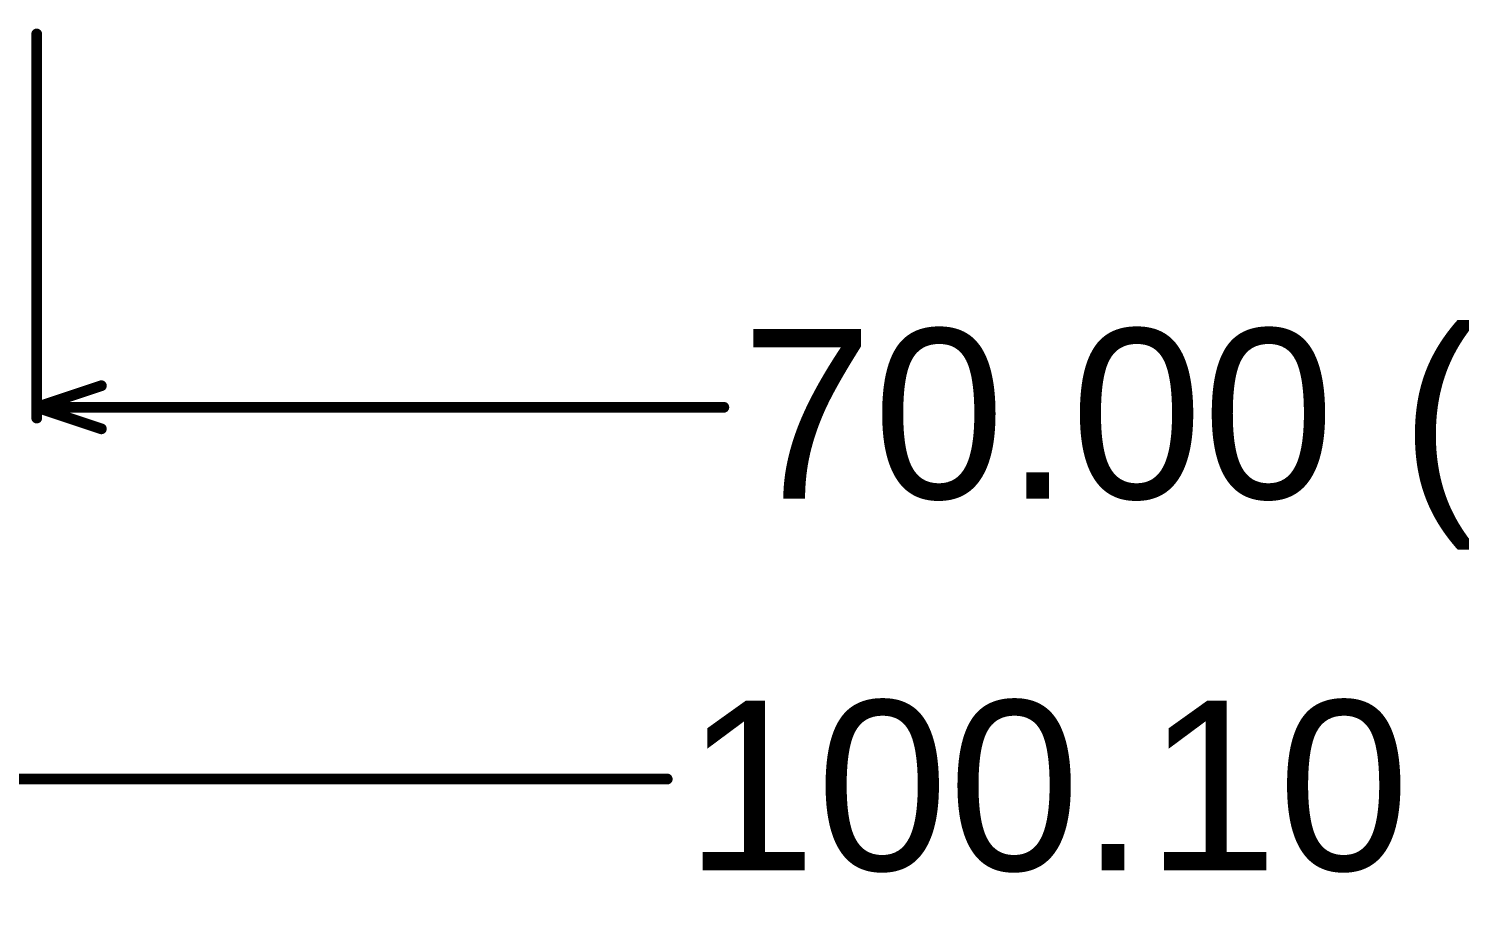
# Model space of a CAD drawing. Header units: inches. Extents: x 29 to 267, y 155 to 337.
# Drawn here: x 54.95 to 88.67, y 155.19 to 176.24 of the extents above; entities that cross this region are included whole.
import ezdxf

# ---------------------------------------------------------------- set-up
doc = ezdxf.new("R2010")
doc.units = ezdxf.units.IN
doc.layers.add('Dimension', color=6, linetype='Continuous')
doc.styles.add('Arial', font='', dxfattribs={"height": 0.2})
doc.styles.get('Arial').set_extended_font_data('Arial')

msp = doc.modelspace()

# ---------------------------------------------------------------- linework, layer by layer
at = {"layer": 'Dimension'}
for points in [[(55.145, 167.056, 0.254, 0.254, 0), (55.145, 176.11, 0.254, 0.254, 0)], [(55.145, 167.31, 0.254, 0.254, 0), (56.669, 167.818, 0.254, 0.254, 0)], [(55.145, 167.31, 0.254, 0.254, 0), (56.669, 166.802, 0.254, 0.254, 0)], [(55.145, 167.31, 0.254, 0.254, 0), (71.338, 167.31, 0.254, 0.254, 0)], [(40.096, 158.547, 0.254, 0.254, 0), (70.005, 158.547, 0.254, 0.254, 0)]]:
    msp.add_lwpolyline(points, format="xyseb", dxfattribs=at)
for points in [[(55.081, 176.11, 0.127, 0.127, 1), (55.208, 176.11, 0.127, 0.127, 1)], [(56.605, 167.818, 0.127, 0.127, 1), (56.732, 167.818, 0.127, 0.127, 1)], [(55.081, 167.31, 0.127, 0.127, 1), (55.208, 167.31, 0.127, 0.127, 1)], [(55.081, 167.31, 0.127, 0.127, 1), (55.208, 167.31, 0.127, 0.127, 1)], [(55.081, 167.31, 0.127, 0.127, 1), (55.208, 167.31, 0.127, 0.127, 1)], [(71.274, 167.31, 0.127, 0.127, 1), (71.401, 167.31, 0.127, 0.127, 1)], [(55.081, 167.056, 0.127, 0.127, 1), (55.208, 167.056, 0.127, 0.127, 1)], [(56.605, 166.802, 0.127, 0.127, 1), (56.732, 166.802, 0.127, 0.127, 1)], [(69.941, 158.547, 0.127, 0.127, 1), (70.068, 158.547, 0.127, 0.127, 1)]]:
    msp.add_lwpolyline(points, format="xyseb", close=True, dxfattribs=at)

# ---------------------------------------------------------------- texts
at = {"layer": 'Dimension', "style": 'Arial'}
for s, p in [('70.00 (mm)', (71.744, 165.158)), ('100.10 (mm)', (70.411, 156.395))]:
    msp.add_text(s, height=4, dxfattribs=at).set_placement(p)

doc.saveas('drawing.dxf')
